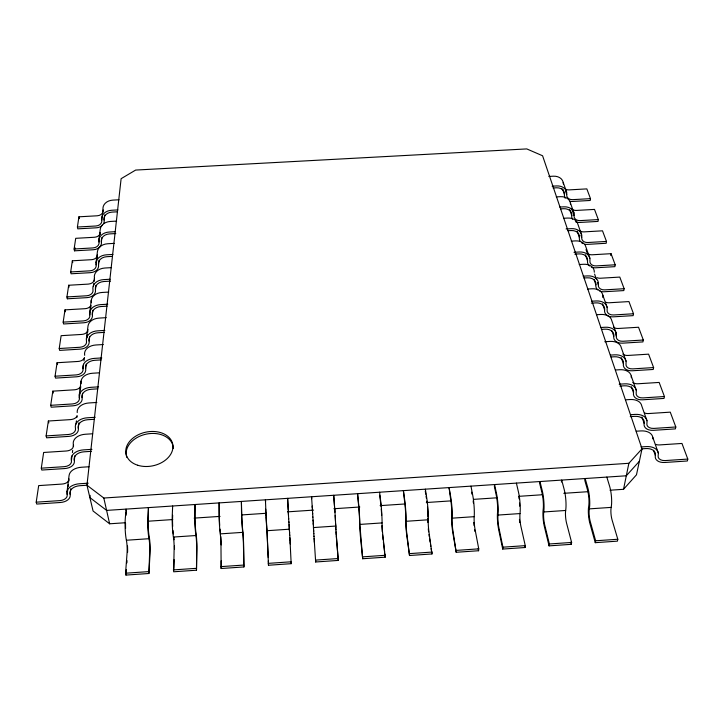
<?xml version="1.0" encoding="UTF-8"?>
<svg xmlns="http://www.w3.org/2000/svg" width="724" height="724" viewBox="0 0 724 724"><rect width="100%" height="100%" fill="white"/><g stroke="black" fill="none" stroke-linecap="round" stroke-linejoin="round"><path stroke-width="1.09" d="M243.916 566.937L243.454 545.308A9.285 0.462 87.1 0 0 242.721 532.357A15.213 0.742 87 0 1 241.499 510.809L241.391 501.424L241.716 512.746A12.163 0.597 87 0 0 242.694 529.959A12.38 0.615 87.1 0 1 243.671 547.19L243.916 566.937L221.146 568.512L221.182 560.819M221.146 568.512L220.983 546.846A9.294 0.624 87.3 0 0 220.268 533.878A15.222 1.014 87.2 0 1 219.064 512.311L219.128 502.909L219.318 514.248A12.181 0.815 87.2 0 0 219.707 525.352M362.67 558.738L359.855 524.42A15.141 0.652 86.2 0 0 358.516 502.981L357.566 493.687L358.543 504.918A12.118 0.525 86.2 0 1 359.62 522.04A12.326 0.534 86.1 0 0 360.688 539.199L362.67 558.738L385.204 557.181L382.906 535.796A9.231 0.561 85.9 0 1 382.082 522.918A15.132 0.914 86 0 0 380.724 501.488L379.602 492.22M196.485 570.213L196.946 550.385A12.408 1.077 87.5 0 0 196.005 533.117A12.19 1.05 87.4 0 1 195.064 515.877L195.009 504.51L194.765 513.94A15.24 1.303 87.4 0 0 195.942 535.525A9.303 0.805 87.5 0 1 196.647 548.502L196.485 570.213L173.642 571.788L174.104 550.041A9.312 0.968 87.7 0 0 173.407 537.054A15.249 1.575 87.6 0 1 172.258 515.452L172.656 506.004M409.522 555.507L406.897 534.158A9.231 0.742 85.8 0 1 406.064 521.289A15.114 1.204 85.8 0 0 404.68 499.886L403.395 490.628L404.635 501.832A12.091 0.959 85.8 0 1 405.739 518.918A12.299 0.986 85.8 0 0 406.852 536.041L409.522 555.507L431.975 553.951L429.061 532.638A9.222 0.905 85.6 0 1 428.219 519.787A15.104 1.466 85.7 0 0 426.807 498.402L425.359 489.171M173.769 568.476L174.122 559.652M172.674 515.289L172.583 517.379A12.199 1.258 87.6 0 0 172.692 526.402M148.891 573.499L149.678 551.706A9.322 1.149 87.9 0 0 148.999 538.71A15.267 1.873 87.8 0 1 147.877 517.081L148.456 507.615L148.248 519.018A12.208 1.493 87.8 0 0 149.144 536.285A12.426 1.538 87.9 0 1 150.049 553.589L148.891 573.499L125.958 575.082L125.551 573.209L127.053 553.254A9.331 1.321 88.1 0 0 126.392 540.24A15.276 2.145 87.9 0 1 125.288 518.592L126.03 509.108L126.438 511.044M456.201 552.276L452.98 531.009A9.213 1.077 85.4 0 1 452.12 518.167A15.095 1.747 85.5 0 0 450.69 496.809L449.07 487.587L450.563 498.755A12.073 1.394 85.5 0 1 451.713 515.814A12.281 1.43 85.4 0 0 452.853 532.9L456.201 552.276L478.573 550.738L478.745 548.846L475.062 529.497A9.204 1.24 85.2 0 1 474.193 516.674A15.077 2.009 85.3 0 0 472.736 495.334L470.962 486.13M125.958 575.082L126.374 569.544M126.881 562.892L127.044 560.675M126.103 515.253L126.356 512.094M90.129 495.352L89.885 497.596L106.609 510.402L626.296 475.786L639.364 461.279M125.406 522.737L109.632 523.796L93.07 510.999L86.952 485.225L121.116 178.683L135.65 170.068L526.773 148.918L542.584 155.769L642.034 448.789L636.477 474.808L623.527 489.306L609.997 490.211M502.718 549.064L502.927 547.181L498.899 527.877A9.195 1.412 85 0 1 498.012 515.063A15.068 2.29 85.1 0 0 496.537 493.732L494.583 484.555L494.392 486.501L496.338 495.678A12.055 1.828 85.1 0 1 497.515 512.71A12.263 1.882 85 0 0 498.7 529.769L502.718 549.064L525.018 547.525L525.262 545.634L520.909 526.375A9.186 1.566 84.8 0 1 520.013 513.569A15.059 2.543 85 0 0 518.511 492.266L516.402 483.107M68.771 480.745A8.896 5.729 4.3 0 1 61.938 484.075L38.68 485.605L36.2 502.175L36.734 504.058L60.264 502.501A12.018 7.638 4.1 0 0 70.092 494.148L70.771 488.637M72.943 447.685A8.652 5.72 4.7 0 1 66.282 451.007L43.648 452.464L41.295 468.166L41.802 470.048L64.698 468.564A11.693 7.638 4.5 0 0 74.291 460.238L74.853 455.767M76.907 416.336A8.435 5.711 5.1 0 1 70.409 419.621L48.354 421.015L46.119 435.92L46.617 437.812L68.916 436.382A11.385 7.62 4.9 0 0 78.282 428.092L78.934 422.789M80.672 386.553A8.217 5.692 5.6 0 1 74.328 389.811L52.825 391.15L50.707 405.313L51.178 407.196L72.916 405.829A11.095 7.602 5.4 0 0 82.065 397.585L82.599 393.241M84.246 358.217A8.018 5.665 6.1 0 1 78.056 361.457L57.078 362.733L55.06 376.218L55.522 378.091L76.717 376.788A10.815 7.575 5.8 0 0 85.658 368.588L86.21 364.109M87.658 331.239A7.819 5.638 6.5 0 1 81.604 334.443L61.133 335.674L59.214 348.516L59.649 350.389L80.328 349.131A10.552 7.539 6.3 0 0 89.079 340.995L89.604 336.732M90.907 305.519A7.638 5.611 7 0 1 84.989 308.696L64.997 309.872L63.169 322.126L63.585 323.981L83.776 322.777A10.299 7.502 6.8 0 0 92.337 314.696L92.889 310.261M111.478 267.636L104.908 268.016A12.399 9.303 6.7 0 0 94.446 278.116A7.466 5.575 7.5 0 1 88.228 284.116L68.69 285.247L66.934 296.94L67.341 298.795L87.07 297.636A10.064 7.457 7.3 0 0 95.45 289.618L95.975 285.383M97.097 256.577A7.294 5.53 8.1 0 1 91.432 259.699L72.346 260.794L70.68 271.943L71.07 273.79L90.337 272.677A9.828 7.403 7.8 0 0 98.536 264.722L99.088 260.278M100.374 232.811A7.131 5.493 8.6 0 1 94.382 237.264L75.712 238.323L74.12 248.993L74.5 250.83L93.333 249.753A9.611 7.349 8.4 0 0 101.369 241.87L101.894 237.617M103.514 223.725A9.403 7.294 8.9 0 0 104.075 219.996L104.709 214.91M67.006 491.831L69.106 475.306A14.761 9.566 3.6 0 1 81.504 467.242L88.98 466.763M79.242 395.259L81.025 381.15M86.409 338.678L88.029 325.881A12.987 9.412 5.7 0 1 99.025 318.098L106.256 317.664M89.731 312.388L91.278 300.188M96.057 262.432L97.469 251.328A12.109 9.24 7.2 0 1 107.758 243.744L114.175 243.382M98.953 239.59L100.301 228.965A11.846 9.177 7.7 0 1 110.383 221.453L116.645 221.101M36.2 502.175L59.766 500.619A9.014 5.729 4.1 0 0 67.133 494.338L67.694 489.931M68.11 486.628L68.391 484.419M68.807 481.116L69.088 478.917M41.295 468.166L64.228 466.672A8.769 5.729 4.5 0 0 71.423 460.419L71.984 455.948M72.409 452.591L72.69 450.355M73.115 446.998L73.395 444.762A14.371 9.557 4 0 1 85.387 434.246L92.654 433.776M76.02 424.029L76.418 420.843M76.816 417.658L77.088 415.54M50.707 405.313L72.472 403.947A8.317 5.702 5.4 0 0 79.332 397.757L80.02 392.327M80.292 390.155L80.708 386.897M55.06 376.218L76.291 374.905A8.109 5.683 5.8 0 0 82.998 368.751L83.559 364.272M83.984 360.914L84.409 357.556M86.889 337.954L87.287 334.75M87.559 332.624L87.966 329.42M63.169 322.126L83.387 320.922A7.729 5.62 6.8 0 0 89.803 314.849L90.084 312.632M90.5 309.302L90.925 305.971M93.369 286.586L93.776 283.41M94.039 281.292L94.446 278.116M70.68 271.943L89.966 270.83A7.376 5.557 7.8 0 0 96.12 264.866L96.681 260.414M96.962 258.197L97.378 254.866M74.12 248.993L92.98 247.925A7.213 5.511 8.4 0 0 99.007 242.006L99.541 237.753M99.939 234.558L100.211 232.431M102.328 225.318A9.403 7.294 8.9 0 1 96.211 227.816L77.776 228.847L77.405 227.028L95.867 225.997A7.059 5.475 8.9 0 0 101.767 220.123L102.41 215.037M102.663 213.001L103.052 209.951A11.593 9.104 8.3 0 1 112.89 200.114L119.017 199.779M566.005 189.335A6.851 5.276 -20.7 0 0 569.218 189.878L586.838 188.892L590.485 198.648L590.223 200.467L572.449 201.462A9.222 7.059 -20.4 0 1 570.177 201.344M67.341 298.795L67.658 296.668M74.5 250.83L74.97 247.626M77.405 227.028L78.934 216.811L97.206 215.788A6.987 5.448 9.2 0 0 103.052 209.951M549.073 545.869L549.362 543.977L544.665 524.755A9.186 1.738 84.6 0 1 543.751 511.959A15.041 2.824 84.8 0 0 542.231 490.673L539.95 481.532L539.688 483.487L541.959 492.628A12.037 2.263 84.8 0 1 543.172 509.624A12.245 2.317 84.6 0 0 544.385 526.647L549.073 545.869L571.29 544.33L571.616 542.439L566.593 523.253A9.177 1.901 84.4 0 1 565.67 510.474A15.032 3.077 84.6 0 0 564.123 489.207L561.697 480.084L561.399 482.039M573.236 209.879A6.996 5.312 -20.2 0 0 576.512 210.422L594.504 209.408L598.305 219.58L598.033 221.417L579.879 222.449A9.421 7.104 -19.9 0 1 575.471 221.725M579.481 230.531A7.15 5.349 -19.7 0 0 584.132 231.87L602.504 230.82L606.477 241.436L606.178 243.282L587.635 244.359A9.629 7.15 -19.5 0 1 585.273 244.241M610.748 255.536L611.047 253.681L592.259 254.776A7.312 5.376 -19.2 0 1 587.517 253.436M611.047 253.681L615.201 264.794L614.893 266.658L595.924 267.771A9.855 7.186 -19 0 1 591.327 267.056M597.092 277.681A7.475 5.403 -18.7 0 0 600.585 278.224L619.798 277.084L624.142 288.713L623.807 290.586L604.413 291.745A10.082 7.222 -18.5 0 1 599.725 291.03M605.735 302.225A7.656 5.43 -18.3 0 0 609.291 302.759L628.948 301.582L633.5 313.764L633.147 315.637L613.3 316.841A10.326 7.258 -18.1 0 1 604.612 309.908A10.299 7.285 -17.4 0 0 595.825 302.885L591.354 303.148M595.273 542.674L595.635 540.783L590.268 521.642A9.168 2.063 84.2 0 1 589.327 508.872A15.023 3.358 84.4 0 0 587.761 487.623L585.155 478.528L584.82 480.474L587.417 489.578A12.018 2.688 84.4 0 1 588.666 506.547A12.227 2.76 84.2 0 0 589.924 523.533L595.273 542.674L617.409 541.145L617.807 539.253L612.124 520.149A9.159 2.226 83.9 0 1 611.174 507.388A15.014 3.611 84.2 0 0 609.59 486.166L606.83 477.08M613.373 327.139A7.837 5.457 -17.9 0 0 618.423 328.47L638.541 327.248L643.31 340.018L642.939 341.909L622.622 343.158A10.579 7.285 -17.7 0 1 613.78 336.207A10.552 7.312 -17 0 0 604.83 329.176L601.735 329.357M623.527 489.306L628.866 463.297L642.034 448.789M622.839 354.117A8.036 5.466 -17.5 0 0 627.998 355.448L648.595 354.163L653.609 367.575L653.211 369.466L632.396 370.769A10.842 7.303 -17.3 0 1 623.4 363.819A10.815 7.34 -16.6 0 0 614.278 356.778L611.119 356.977M632.776 382.453A8.236 5.484 -17 0 0 638.052 383.765L659.157 382.435L664.424 396.526L664.008 398.426L642.677 399.793A11.122 7.312 -16.8 0 1 633.509 392.842A11.095 7.349 -16.2 0 0 624.224 385.802L619.889 386.073M644.722 413.042A8.453 5.484 -16.6 0 0 648.623 413.549L670.27 412.155L675.809 426.988L675.356 428.898L653.482 430.318A11.412 7.321 -16.4 0 1 644.143 423.377A11.394 7.349 -15.8 0 0 634.686 416.354L630.242 416.644M655.763 444.409A8.679 5.484 -16.2 0 0 659.754 444.907L681.963 443.45L687.8 459.079L687.32 460.989L664.867 462.473A11.72 7.312 -16.1 0 1 655.356 455.568A11.702 7.349 -15.4 0 0 645.717 448.563L641.573 448.835M125.551 573.209L148.52 571.625M173.308 569.915L196.195 568.34M220.892 566.63L243.698 565.064M268.314 563.363L291.039 561.797L291.175 563.679L268.486 565.245L266.957 530.719A15.195 0.453 86.9 0 1 265.708 509.189M338.217 558.539L315.564 560.105L315.664 561.987L338.271 560.421L335.827 528.755M362.652 556.856L385.222 555.299M409.576 553.616L432.065 552.068M456.337 550.394L478.745 548.846M502.927 547.181L525.262 545.634M549.362 543.977L571.616 542.439M595.635 540.783L617.807 539.253M147.949 521.226L172.737 519.561M194.15 518.122L220.078 516.384M241.49 514.945L266.278 513.28M287.69 511.841L313.61 510.103M333.9 508.746L359.819 506.999M380.1 505.642L404.897 503.976M426.309 502.537L451.097 500.872M473.641 499.361L497.307 497.777M518.719 496.338L542.385 494.745M563.797 493.316L588.585 491.65M126.392 540.24L148.999 538.71M173.407 537.054L195.942 535.525M220.268 533.878L242.721 532.357M266.957 530.719L289.338 529.199M313.492 527.561L335.791 526.049M359.855 524.42L382.082 522.918M406.064 521.289L428.219 519.787M452.12 518.167L474.193 516.674M498.012 515.063L520.013 513.569M543.751 511.959L565.67 510.474M589.327 508.872L611.174 507.388M675.809 426.988L653.899 428.409A8.561 5.484 -16.4 0 1 646.903 423.205A14.236 9.186 -15.8 0 0 635.075 414.409L630.631 414.689M636.242 431.214L640.749 430.925A14.435 9.186 -15.6 0 1 652.822 438.871M88.219 483.189L79.568 483.759A14.96 9.557 3.4 0 0 67.133 494.338M640.948 446.952L646.134 446.608A14.625 9.186 -15.4 0 1 658.179 455.378A8.797 5.484 -16.1 0 0 665.32 460.564L687.8 459.079M87.595 485.198L80.038 485.686A11.964 7.647 3.4 0 0 70.092 494.148M86.952 485.225L103.813 498.031L628.866 463.297M95.206 417.286L87.314 417.784A14.172 9.548 4.2 0 0 75.477 428.273A8.534 5.72 4.9 0 1 68.454 434.5L46.119 435.92M619.174 384.2L624.586 383.856A13.874 9.186 -16.2 0 1 636.188 392.67A8.344 5.484 -16.8 0 0 643.066 397.892L664.424 396.526M94.509 419.287L87.749 419.712A11.34 7.638 4.2 0 0 78.282 428.092M625.581 399.811L629.971 399.53A14.055 9.186 -16 0 1 641.736 405.874L646.957 420.734M91.966 449.342L83.55 449.876A14.552 9.557 3.8 0 0 71.423 460.419M91.351 451.342L84.002 451.812A11.638 7.647 3.8 0 0 74.291 460.238M99.061 372.833L92.554 373.24A13.638 9.502 4.8 0 0 81.115 383.639M604.793 341.728L610.015 341.411A13.367 9.159 -16.8 0 1 621.319 347.773L626.034 361.204M643.31 340.018L622.966 341.266A7.928 5.466 -17.7 0 1 616.332 336.054A13.195 9.14 -17 0 0 605.155 327.248L601.029 327.492M98.582 386.851L90.898 387.322A13.81 9.521 4.6 0 0 79.332 397.757M610.404 355.104L614.631 354.841A13.521 9.168 -16.6 0 1 626.016 363.656A8.127 5.475 -17.3 0 0 632.767 368.878L653.609 367.575M97.894 388.842L91.315 389.25A11.05 7.611 4.6 0 0 82.065 397.585M96.853 402.463L89.061 402.951A13.991 9.53 4.4 0 0 77.215 412.58M615.454 370L619.744 369.729A13.702 9.177 -16.4 0 1 631.346 377.711M587.517 289.039L591.942 288.776A12.733 9.095 -17.6 0 1 602.839 297.555M624.142 288.713L604.721 289.872A7.566 5.421 -18.5 0 1 598.323 284.677A12.58 9.068 -17.8 0 0 587.526 275.907L583.155 276.17M104.844 330.416L97.532 330.859A13.141 9.439 5.5 0 0 86.482 341.149A7.919 5.656 6.3 0 1 79.921 347.267L59.214 348.516M591.653 301.229L596.133 300.967A12.878 9.113 -17.4 0 1 607.11 309.754A7.747 5.439 -18.1 0 0 613.626 314.967L633.5 313.764M104.175 332.388L97.921 332.769A10.507 7.548 5.5 0 0 89.079 340.995M103.279 344.543L95.867 344.986A13.303 9.466 5.3 0 0 84.69 355.321M596.685 314.705L600.766 314.46A13.041 9.131 -17.2 0 1 611.843 320.822L616.332 333.61M101.785 357.928L94.292 358.389A13.466 9.484 5 0 0 82.998 368.751M101.116 359.918L94.699 360.308A10.77 7.584 5 0 0 85.658 368.588M110.184 279.238L103.55 279.627A12.534 9.331 6.4 0 0 92.971 289.763A7.548 5.593 7.3 0 1 86.69 295.781L66.934 296.94M573.978 252.305L579.318 251.997A12.29 9.023 -18.2 0 1 589.924 260.731A7.394 5.394 -19 0 0 596.214 265.907L615.201 264.794M110.537 281.129L103.912 281.518A10.027 7.466 6.4 0 0 95.45 289.618M574.784 254.142L579.046 253.898A9.837 7.222 -18.2 0 1 587.535 260.866A9.855 7.186 -19 0 0 589.544 265.989M108.754 292.071L102.039 292.469A12.688 9.367 6.2 0 0 91.342 302.65M579.209 264.531L583.535 264.278A12.444 9.05 -18 0 1 594.314 272.215M107.749 304.207L100.609 304.632A12.833 9.385 6 0 0 89.803 314.849M107.089 306.171L100.98 306.533A10.263 7.512 6 0 0 92.337 314.696M583.969 278.007L587.245 277.817A10.064 7.258 -17.8 0 1 595.879 284.822A10.082 7.222 -18.5 0 0 597.897 289.962M115.469 231.68L109.134 232.042A11.973 9.204 7.5 0 0 99.007 242.006M559.724 207.055L563.806 206.829A11.756 8.914 -19.2 0 1 574.051 215.481A7.068 5.33 -19.9 0 0 580.132 220.612L598.305 219.58M115.804 233.553L109.478 233.906A9.575 7.367 7.5 0 0 101.369 241.87M560.512 208.874L563.571 208.702A9.403 7.131 -19.2 0 1 571.77 215.607A9.421 7.104 -19.9 0 0 572.503 219.227M563.525 218.286L567.661 218.051A11.892 8.941 -18.9 0 1 577.933 224.34L581.662 234.965M112.944 254.441L106.464 254.812A12.236 9.267 6.9 0 0 96.12 264.866M566.077 228.956L571.308 228.657A12.018 8.969 -18.7 0 1 581.725 237.354A7.222 5.358 -19.5 0 0 587.906 242.513L606.477 241.436M112.202 256.387L106.808 256.694A9.792 7.412 6.9 0 0 98.536 264.722M567.924 230.721L571.055 230.54A9.611 7.177 -18.7 0 1 579.39 237.49A9.629 7.15 -19.5 0 0 580.114 241.128M571.272 241.137L575.508 240.893A12.163 8.996 -18.4 0 1 585.969 247.21L589.879 258.323M548.837 176.448L553.29 176.203A11.394 8.824 -19.9 0 1 563.344 183.987M117.894 209.906L111.695 210.25A11.711 9.14 8 0 0 101.767 220.123M552.131 186.177L556.638 185.932A11.512 8.86 -19.6 0 1 566.711 194.53A6.914 5.294 -20.4 0 0 572.684 199.643L590.485 198.648M117.179 211.824L112.021 212.105A9.367 7.312 8 0 0 104.075 219.996M553.036 187.969L556.412 187.787A9.204 7.086 -19.6 0 1 564.476 194.656A9.222 7.059 -20.4 0 0 565.209 198.249M556.276 196.901L560.322 196.675A11.638 8.887 -19.4 0 1 570.548 204.503M563.2 182.43L566.63 192.177M570.412 202.937L573.987 213.109M602.811 295.13L607.101 307.32M631.265 376.091L636.233 390.209M652.758 437.242L658.27 452.916M565.679 191.607L566.711 194.53M571.553 208.358L574.051 215.481M580.974 235.228L581.725 237.354M586.024 249.608L587.083 252.64M594.603 274.088L596.458 279.383M597.581 282.559L598.323 284.677M615.59 333.918L616.332 336.054M562.774 189.779L564.476 194.656M569.643 209.498L571.77 215.607M577.164 231.11L579.39 237.49M585.417 254.803L587.535 260.866M594.033 279.527L595.879 284.822M602.495 303.799L604.612 309.908M611.925 330.877L613.78 336.207M621.237 357.62L623.4 363.819M631.4 386.788L633.509 392.842M641.926 417.006L644.143 423.377M653.537 450.337L655.356 455.568M570.738 542.204L571.29 544.33M48.354 421.015L48.834 422.897M52.825 391.15L53.286 393.032M57.078 362.733L57.531 364.606M103.813 498.031L109.632 523.796M524.529 545.389L525.018 547.525M64.997 309.872L65.413 311.736M68.69 285.247L69.088 287.093M72.346 260.794L72.735 262.631M78.934 216.811L79.296 218.621M471.596 492.166L471.994 494.211M478.166 548.584L478.573 550.738M425.278 491.116L425.766 494.193M426.083 496.248L426.409 498.293M428.979 534.529L429.305 536.692M429.64 538.846L430.137 542.086M430.472 544.24L430.807 546.403M431.142 548.557L431.975 553.951M379.72 495.189L380.715 503.433A12.1 0.733 86 0 1 381.005 506.121M383.15 539.851L382.887 537.679A12.317 0.751 85.9 0 1 382.598 534.946M383.403 542.014L384.562 551.769M384.815 553.932L385.204 557.181M265.608 501.759L265.427 499.822L266.079 515.877M334.542 506.529L333.692 495.279L334.968 512.275M338.271 560.421L336.28 536.05M266.821 527.552L266.124 516.9M266.885 528.321L268.251 557.58M334.741 507.958L335.864 527.778M289.066 524.502L289.591 533.018M289.455 530.927L288.885 521.696M312.297 508.022L311.573 496.745L311.682 498.691M314.261 540.475L315.664 561.987M336.008 531.841L336.207 535.027M312.198 506.076L312.469 510.719M314.135 538.412L314.361 542.366M312.415 509.461L312.668 513.769M313.99 536.104L314.189 539.606M312.659 513.28L312.904 517.28M313.8 533.353L313.99 536.538M288.695 518.592L288.912 522.809M289.564 531.896L289.736 535.344M312.858 516.963L313.13 521.171M313.619 530.258L313.836 533.706M335.176 515.461L335.502 521.361M313.039 520.067L313.329 524.683M313.456 527.479L313.7 531.38M289.754 534.982L290.098 541.253M288.677 518.909L288.233 511.081M313.202 522.873L313.582 529.289M288.505 515.398L287.627 498.347L288.206 509.633M289.872 537.742L290.233 544.014M335.963 529.868L335.592 523.669M290.098 542.122L291.175 563.679M268.351 560.865L268.486 565.245M126.845 457.405A23.811 17.195 -12 0 1 146.755 434.02A23.811 17.195 -12 0 1 173.28 448.473M519.732 522.529A12.254 2.091 84.8 0 1 519.443 519.37M518.8 496.872A12.046 2.036 85 0 1 519.09 498.854M519.515 503.044A12.046 2.036 85 0 1 519.66 506.121M583.137 243.635A9.629 7.15 -19.5 0 1 581.381 242.576M563.028 189.914A9.131 7.032 -20.7 0 1 561.806 188.484M428.608 531.805A12.29 1.204 85.6 0 1 428.282 528.755M427.875 522.511A12.29 1.204 85.6 0 1 427.83 518.131M426.852 501.189A12.082 1.167 85.7 0 1 427.097 503.026M427.504 507.108A12.082 1.167 85.7 0 1 427.875 516.728M127.505 546.014A12.444 1.765 88.1 0 1 127.596 552.34M125.596 528.502A12.227 1.72 87.9 0 1 125.551 523.271M382.326 531.887A12.317 0.751 85.9 0 1 381.928 525.624M381.267 509.162A12.1 0.733 86 0 1 381.666 515.434M220.449 532.945A12.389 0.833 87.3 0 0 220.277 531.47A12.181 0.815 87.2 0 1 220.015 529.172M220.775 536.565A12.389 0.833 87.3 0 1 221.191 544.946M474.899 531.398A12.272 1.647 85.2 0 1 474.6 529.624M474.084 525.633A12.272 1.647 85.2 0 1 473.813 522.475M473.161 500.918A12.064 1.602 85.3 0 1 473.396 502.963M173.832 536.937A12.417 1.294 87.7 0 1 174.113 539.733M174.448 546.041A12.417 1.294 87.7 0 1 174.484 549.136M173.398 533.941A12.199 1.258 87.6 0 1 172.991 530.502M73.395 444.762A8.652 5.72 4.7 0 1 73.468 446.265M137.732 465.251A23.847 17.186 -11.9 0 0 172.964 446.5A23.847 17.186 -11.9 0 0 137.379 435.205A23.847 17.186 -11.9 0 0 137.732 465.251"/></g></svg>
